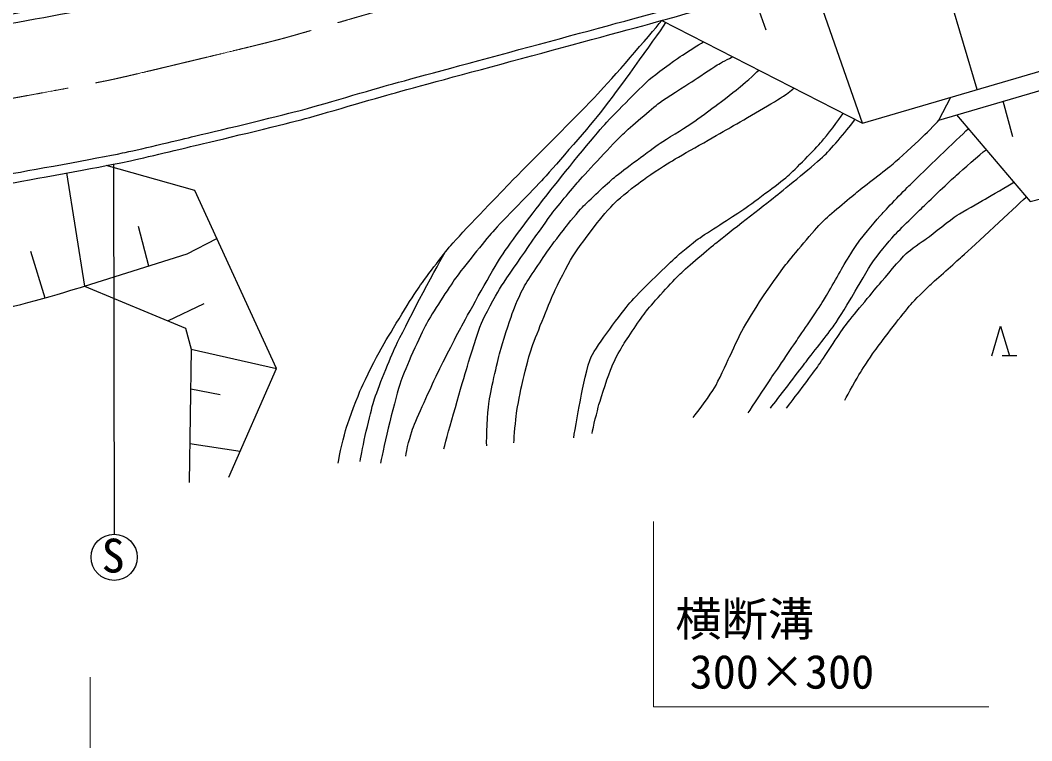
# Model space of a CAD drawing. Units: millimetres, scale not verified. Extents: x 40000 to 680000, y 20000 to 380000.
# Drawn here: x 393934 to 448630, y 241299 to 280258 of the extents above; entities that cross this region are included whole.
import ezdxf
from ezdxf.enums import TextEntityAlignment as Align

# ---------------------------------------------------------------- set-up
doc = ezdxf.new("R2010")
doc.units = ezdxf.units.MM
doc.header["$LTSCALE"] = 1000
doc.linetypes.add('CHAIN', pattern=[18.5, 12, -1.5, 3.5, -1.5])
for name, color, linetype, lineweight in [('M-BGD', 7, 'Continuous', 25), ('M-BMK', 2, 'CHAIN', 13), ('M-STR-HTXT', 7, 'Continuous', 13)]:
    doc.layers.add(name, color=color, linetype=linetype, lineweight=lineweight)
doc.styles.add('ＭＳ ゴシック', font='')
doc.styles.get('ＭＳ ゴシック').set_extended_font_data('MS Gothic')

msp = doc.modelspace()

# ---------------------------------------------------------------- linework, layer by layer
at = {"layer": 'M-BGD'}
for p, q in [((445672, 276506), (443336, 284395)), ((439470, 274687), (436730, 282525)), ((434266, 279723), (433590, 281638)), ((428622, 280244), (439470, 274687)), ((439470, 274687), (459152, 280458)), ((443613, 274860), (460137, 279705)), ((443613, 274860), (444262, 276092)), ((447604, 273945), (447079, 275876)), ((444564, 275139), (448538, 270451)), ((398981, 272475), (399013, 252468)), ((396441, 271998), (397412, 265883)), ((448538, 270451), (455073, 272172)), ((400317, 269128), (400872, 266970)), ((402965, 267628), (404560, 268464)), ((394493, 267774), (395271, 265247)), ((397412, 265883), (402965, 267628)), ((401916, 264006), (403885, 264949)), ((446464, 262120), (446944, 263720)), ((446944, 263720), (447424, 262120)), ((403184, 262465), (407797, 261425)), ((447824, 262120), (447024, 262120)), ((403151, 260322), (404743, 260016)), ((403104, 257377), (405833, 256950))]:
    msp.add_line(p, q, dxfattribs=at)
for points in [[(405220, 255553), (407797, 261425), (403372, 271046), (398578, 272398)], [(397412, 265883), (402873, 263607), (403184, 262465), (403071, 255261)]]:
    msp.add_lwpolyline(points, dxfattribs=at)
msp.add_circle((399013, 251218), 1250, dxfattribs=at)
for points, knots in [([(362029, 280039), (362530, 279953), (364038, 279717), (364542, 279644), (365244, 279544), (367354, 279256), (368059, 279176), (368667, 279106), (370495, 278934), (371106, 278893), (371656, 278856), (373309, 278796), (373861, 278787), (374577, 278776), (376727, 278778), (377443, 278791), (377983, 278800), (379602, 278858), (380141, 278897), (380799, 278943), (382768, 279149), (383424, 279217), (384355, 279313), (387151, 279596), (388080, 279715), (388768, 279803), (390824, 280131), (391507, 280250), (392762, 280470), (396524, 281158), (397773, 281410), (398465, 281550), (400521, 282047), (401207, 282211), (402332, 282481), (405710, 283285), (406829, 283580), (407835, 283846), (410829, 284739), (411832, 285015), (414771, 285824), (423604, 288189), (426541, 289006), (431276, 290323), (445458, 294359), (450192, 295683), (455413, 297143), (471092, 301465), (476312, 302930), (478166, 303450), (483697, 305122), (485559, 305611), (486491, 305856), (489326, 306430), (490275, 306597), (491240, 306768), (494147, 307203), (495121, 307299), (496204, 307406), (499464, 307613), (500553, 307609), (502042, 307604), (506510, 307397), (507993, 307254), (509309, 307127), (513230, 306499), (514531, 306263), (515326, 306119), (517689, 305569), (518468, 305351), (519525, 305056), (522667, 304063), (523703, 303699), (524587, 303389), (527205, 302369), (528060, 301986), (528865, 301626), (531214, 300405), (531990, 299985), (532588, 299661), (534344, 298621), (534925, 298267), (535666, 297813), (537890, 296447), (538600, 295945), (539447, 295347), (541884, 293413), (542700, 292773), (543601, 292066), (546352, 289997), (547186, 289212), (547696, 288731), (548929, 287015), (549378, 286476), (550128, 285575), (552476, 282955), (553178, 282016), (553999, 280918), (556257, 277475), (556979, 276309), (557504, 275461), (558975, 272851), (559409, 271953), (559934, 270866), (561306, 267511), (561766, 266395), (562098, 265589), (563059, 263157), (563368, 262342)], [0, 0, 0, 0, 1, 1, 1, 2, 2, 2, 3, 3, 3, 4, 4, 4, 5, 5, 5, 6, 6, 6, 7, 7, 7, 8, 8, 8, 9, 9, 9, 10, 10, 10, 11, 11, 11, 12, 12, 12, 13, 13, 13, 14, 14, 14, 15, 15, 15, 16, 16, 16, 17, 17, 17, 18, 18, 18, 19, 19, 19, 20, 20, 20, 21, 21, 21, 22, 22, 22, 23, 23, 23, 24, 24, 24, 25, 25, 25, 26, 26, 26, 27, 27, 27, 28, 28, 28, 29, 29, 29, 30, 30, 30, 31, 31, 31, 32, 32, 32, 33, 33, 33, 34, 34, 34, 35, 35, 35, 36, 36, 36, 36]), ([(361944, 279546), (362449, 279460), (363965, 279222), (364471, 279149), (365176, 279049), (367294, 278760), (368002, 278679), (368615, 278609), (370457, 278435), (371072, 278394), (371628, 278357), (373296, 278296), (373852, 278287), (374572, 278276), (376732, 278278), (377452, 278291), (377997, 278300), (379632, 278359), (380176, 278398), (380837, 278445), (382816, 278651), (383475, 278719), (384409, 278815), (387212, 279100), (388143, 279219), (388836, 279307), (390905, 279637), (391593, 279758), (392851, 279978), (396621, 280667), (397872, 280920), (398567, 281061), (400634, 281560), (401323, 281725), (402451, 281995), (405835, 282801), (406956, 283097), (407964, 283362), (410960, 284256), (411965, 284533), (414904, 285342), (423738, 287708), (426675, 288524), (431411, 289841), (445593, 293877), (450326, 295201), (455547, 296662), (471227, 300983), (476447, 302449), (478299, 302969), (483826, 304638), (485687, 305127), (486610, 305370), (489421, 305939), (490362, 306105), (491319, 306274), (494203, 306706), (495170, 306801), (496243, 306907), (499473, 307113), (500551, 307109), (502031, 307104), (506471, 306898), (507945, 306756), (509253, 306630), (513148, 306006), (514441, 305771), (515227, 305628), (517563, 305085), (518333, 304870), (519384, 304576), (522508, 303589), (523538, 303227), (524413, 302920), (527009, 301910), (527855, 301530), (528653, 301172), (530982, 299962), (531751, 299546), (532345, 299224), (534088, 298192), (534664, 297840), (535400, 297390), (537607, 296035), (538311, 295537), (539154, 294941), (541580, 293016), (542392, 292379), (543286, 291678), (546016, 289627), (546843, 288848), (547344, 288375), (548552, 286686), (548993, 286156), (549740, 285259), (552079, 282651), (552778, 281717), (553594, 280626), (555836, 277204), (556553, 276046), (557073, 275207), (558529, 272625), (558958, 271736), (559481, 270653), (560846, 267315), (561303, 266204), (561634, 265401), (562592, 262977), (562900, 262165)], [0, 0, 0, 0, 1, 1, 1, 2, 2, 2, 3, 3, 3, 4, 4, 4, 5, 5, 5, 6, 6, 6, 7, 7, 7, 8, 8, 8, 9, 9, 9, 10, 10, 10, 11, 11, 11, 12, 12, 12, 13, 13, 13, 14, 14, 14, 15, 15, 15, 16, 16, 16, 17, 17, 17, 18, 18, 18, 19, 19, 19, 20, 20, 20, 21, 21, 21, 22, 22, 22, 23, 23, 23, 24, 24, 24, 25, 25, 25, 26, 26, 26, 27, 27, 27, 28, 28, 28, 29, 29, 29, 30, 30, 30, 31, 31, 31, 32, 32, 32, 33, 33, 33, 34, 34, 34, 35, 35, 35, 36, 36, 36, 36]), ([(360597, 271660), (361144, 271567), (362789, 271309), (363338, 271230), (364088, 271123), (366343, 270816), (367096, 270730), (367783, 270652), (369849, 270458), (370539, 270412), (371174, 270370), (373083, 270299), (373719, 270288), (374495, 270275), (376821, 270278), (377596, 270292), (378225, 270304), (380112, 270374), (380739, 270418), (381452, 270468), (383584, 270688), (384294, 270761), (385268, 270861), (388190, 271159), (389161, 271284), (389926, 271382), (392210, 271745), (392969, 271877), (394269, 272104), (398165, 272817), (399459, 273079), (400209, 273231), (402442, 273767), (403186, 273945), (404350, 274223), (407840, 275056), (408997, 275361), (410021, 275631), (413067, 276539), (414088, 276820), (417031, 277630), (425878, 279999), (428819, 280817), (433556, 282135), (447746, 286172), (452482, 287497), (457704, 288958), (473388, 293281), (478609, 294746), (480437, 295260), (485891, 296906), (487727, 297392), (488521, 297602), (490941, 298084), (491751, 298226), (492589, 298374), (495116, 298755), (495963, 298841), (496871, 298932), (499607, 299113), (500520, 299109), (501852, 299104), (505849, 298922), (507176, 298793), (508352, 298679), (511853, 298109), (513015, 297899), (513653, 297784), (515547, 297344), (516170, 297168), (517124, 296899), (519960, 296003), (520895, 295676), (521643, 295415), (523858, 294555), (524580, 294231), (525268, 293922), (527272, 292875), (527934, 292515), (528456, 292231), (529988, 291321), (530496, 291012), (531141, 290618), (533078, 289439), (533695, 289003), (534448, 288471), (536621, 286762), (537335, 286180), (537938, 285689), (539709, 284171), (540274, 283638), (540856, 283090), (542531, 281373), (543068, 280781), (543750, 280030), (545762, 277741), (546370, 276927), (547102, 275947), (549109, 272869), (549755, 271830), (550185, 271136), (551396, 269005), (551749, 268269), (552227, 267269), (553483, 264187), (553904, 263161), (554218, 262398), (555128, 260097), (555421, 259326)], [0, 0, 0, 0, 1, 1, 1, 2, 2, 2, 3, 3, 3, 4, 4, 4, 5, 5, 5, 6, 6, 6, 7, 7, 7, 8, 8, 8, 9, 9, 9, 10, 10, 10, 11, 11, 11, 12, 12, 12, 13, 13, 13, 14, 14, 14, 15, 15, 15, 16, 16, 16, 17, 17, 17, 18, 18, 18, 19, 19, 19, 20, 20, 20, 21, 21, 21, 22, 22, 22, 23, 23, 23, 24, 24, 24, 25, 25, 25, 26, 26, 26, 27, 27, 27, 28, 28, 28, 29, 29, 29, 30, 30, 30, 31, 31, 31, 32, 32, 32, 33, 33, 33, 34, 34, 34, 35, 35, 35, 36, 36, 36, 36]), ([(360513, 271167), (361063, 271073), (362715, 270814), (363267, 270735), (364020, 270627), (366283, 270320), (367039, 270234), (367731, 270155), (369811, 269959), (370505, 269913), (371146, 269870), (373069, 269799), (373711, 269788), (374490, 269775), (376827, 269778), (377605, 269792), (378240, 269804), (380142, 269875), (380774, 269919), (381490, 269969), (383632, 270190), (384345, 270264), (385322, 270364), (388251, 270663), (389225, 270788), (389994, 270887), (392291, 271251), (393055, 271384), (394358, 271611), (398262, 272326), (399558, 272589), (400312, 272741), (402555, 273280), (403303, 273459), (404468, 273738), (407965, 274572), (409124, 274878), (410149, 275148), (413198, 276056), (414221, 276338), (417164, 277148), (426011, 279517), (428953, 280335), (433690, 281653), (447880, 285691), (452616, 287016), (457839, 288477), (473523, 292799), (478744, 294265), (480571, 294778), (486021, 296423), (487855, 296908), (488641, 297117), (491036, 297593), (491837, 297734), (492668, 297880), (495173, 298258), (496013, 298343), (496911, 298434), (499615, 298613), (500518, 298609), (501841, 298604), (505810, 298423), (507128, 298295), (508296, 298182), (511772, 297616), (512926, 297407), (513554, 297294), (515420, 296860), (516034, 296686), (516982, 296419), (519801, 295529), (520730, 295204), (521470, 294946), (523661, 294096), (524376, 293775), (525056, 293469), (527040, 292433), (527695, 292076), (528212, 291794), (529732, 290891), (530236, 290585), (530875, 290195), (532795, 289027), (533406, 288595), (534153, 288067), (536311, 286370), (537019, 285792), (537616, 285306), (539371, 283802), (539932, 283274), (540508, 282732), (542166, 281031), (542698, 280445), (543374, 279701), (545368, 277434), (545969, 276628), (546696, 275655), (548689, 272598), (549330, 271566), (549755, 270882), (550950, 268779), (551298, 268053), (551774, 267058), (553023, 263992), (553442, 262972), (553754, 262211), (554661, 259916), (554954, 259148)], [0, 0, 0, 0, 1, 1, 1, 2, 2, 2, 3, 3, 3, 4, 4, 4, 5, 5, 5, 6, 6, 6, 7, 7, 7, 8, 8, 8, 9, 9, 9, 10, 10, 10, 11, 11, 11, 12, 12, 12, 13, 13, 13, 14, 14, 14, 15, 15, 15, 16, 16, 16, 17, 17, 17, 18, 18, 18, 19, 19, 19, 20, 20, 20, 21, 21, 21, 22, 22, 22, 23, 23, 23, 24, 24, 24, 25, 25, 25, 26, 26, 26, 27, 27, 27, 28, 28, 28, 29, 29, 29, 30, 30, 30, 31, 31, 31, 32, 32, 32, 33, 33, 33, 34, 34, 34, 35, 35, 35, 36, 36, 36, 36]), ([(411120, 256308), (411183, 256703), (411455, 257871), (411573, 258253), (411709, 258689), (412201, 259969), (412385, 260386), (412575, 260815), (413210, 262074), (413442, 262482), (413819, 263142), (415003, 265093), (415428, 265724), (415759, 266214), (416829, 267633), (417217, 268079), (417821, 268773), (419737, 270758), (420378, 271418), (421328, 272397), (424236, 275278), (425167, 276275), (425886, 277044), (427959, 279426), (428622, 280244)], [0, 0, 0, 0, 1, 1, 1, 2, 2, 2, 3, 3, 3, 4, 4, 4, 5, 5, 5, 6, 6, 6, 7, 7, 7, 8, 8, 8, 8]), ([(428831, 280136), (428186, 279166), (426138, 276328), (425420, 275410), (424817, 274639), (422888, 272424), (422233, 271697), (421700, 271106), (420009, 269420), (419482, 268824), (419057, 268343), (417852, 266837), (417477, 266316), (417135, 265839), (416176, 264360), (415901, 263842), (415582, 263242), (414727, 261388), (414514, 260743), (414229, 259875), (413571, 257211), (413420, 256310)], [0, 0, 0, 0, 1, 1, 1, 2, 2, 2, 3, 3, 3, 4, 4, 4, 5, 5, 5, 6, 6, 6, 7, 7, 7, 7]), ([(414777, 256688), (414816, 256986), (415038, 257866), (415145, 258147), (415369, 258735), (416158, 260450), (416429, 261017), (416692, 261569), (417523, 263204), (417815, 263741), (418228, 264499), (419483, 266768), (419953, 267493), (420392, 268169), (421858, 270097), (422354, 270732), (422954, 271501), (424789, 273779), (425436, 274509), (425910, 275044), (427420, 276568), (427950, 277046), (428261, 277326), (429284, 278054), (429627, 278292), (429871, 278462), (430626, 278938), (430884, 279085)], [0, 0, 0, 0, 1, 1, 1, 2, 2, 2, 3, 3, 3, 4, 4, 4, 5, 5, 5, 6, 6, 6, 7, 7, 7, 8, 8, 8, 9, 9, 9, 9]), ([(416835, 257075), (417078, 257975), (417845, 260667), (418113, 261560), (418253, 262026), (418686, 263422), (418874, 263871), (419036, 264257), (419627, 265368), (419853, 265720), (420375, 266534), (422037, 268916), (422609, 269696), (422891, 270082), (423804, 271188), (424121, 271545), (424587, 272070), (426020, 273613), (426523, 274101), (426897, 274465), (428086, 275484), (428501, 275800), (428832, 276052), (429897, 276706), (430245, 276933), (430522, 277113), (431345, 277667), (431627, 277839), (431788, 277937), (432288, 278201), (432459, 278278)], [0, 0, 0, 0, 1, 1, 1, 2, 2, 2, 3, 3, 3, 4, 4, 4, 5, 5, 5, 6, 6, 6, 7, 7, 7, 8, 8, 8, 9, 9, 9, 10, 10, 10, 10]), ([(419156, 257241), (419137, 257698), (419205, 259075), (419270, 259529), (419351, 260098), (419736, 261781), (419881, 262338), (419990, 262757), (420389, 263993), (420538, 264399), (420645, 264689), (421005, 265543), (421158, 265811), (421400, 266237), (422228, 267454), (422508, 267856), (422674, 268095), (423205, 268790), (423386, 269018), (423569, 269248), (424125, 269935), (424330, 270145), (424660, 270484), (425695, 271457), (426061, 271758), (426538, 272150), (428032, 273250), (428538, 273605), (428850, 273824), (429830, 274412), (430147, 274624), (430394, 274790), (431118, 275316), (431357, 275494), (431642, 275706), (432491, 276350), (432766, 276576), (432994, 276763), (433656, 277352), (433868, 277556)], [0, 0, 0, 0, 1, 1, 1, 2, 2, 2, 3, 3, 3, 4, 4, 4, 5, 5, 5, 6, 6, 6, 7, 7, 7, 8, 8, 8, 9, 9, 9, 10, 10, 10, 11, 11, 11, 12, 12, 12, 13, 13, 13, 13]), ([(420627, 257406), (420640, 257725), (420725, 258679), (420769, 258995), (420816, 259331), (421008, 260331), (421084, 260662), (421166, 261021), (421434, 262093), (421556, 262440), (421774, 263063), (422510, 264901), (422779, 265504), (422959, 265908), (423567, 267090), (423798, 267467), (424019, 267827), (424773, 268845), (425033, 269178), (425233, 269434), (425864, 270183), (426099, 270409), (426358, 270657), (427202, 271324), (427491, 271536), (427796, 271759), (428741, 272389), (429064, 272584), (429691, 272963), (431610, 274036), (432243, 274404), (432825, 274742), (434569, 275758), (435141, 276111), (435275, 276193), (435655, 276476), (435772, 276581)], [0, 0, 0, 0, 1, 1, 1, 2, 2, 2, 3, 3, 3, 4, 4, 4, 5, 5, 5, 6, 6, 6, 7, 7, 7, 8, 8, 8, 9, 9, 9, 10, 10, 10, 11, 11, 11, 12, 12, 12, 12]), ([(423866, 257679), (423925, 258112), (424152, 259404), (424244, 259831), (424341, 260281), (424599, 261651), (424810, 262059), (425140, 262698), (426439, 264433), (426904, 264982), (427346, 265503), (428827, 266922), (429326, 267388), (429566, 267612), (430327, 268240), (430594, 268430), (431053, 268757), (432490, 269647), (432950, 269971), (433457, 270327), (434960, 271422), (435429, 271826), (435828, 272170), (436929, 273307), (437278, 273702), (437530, 273987), (438223, 274900), (438430, 275220)], [0, 0, 0, 0, 1, 1, 1, 2, 2, 2, 3, 3, 3, 4, 4, 4, 5, 5, 5, 6, 6, 6, 7, 7, 7, 8, 8, 8, 9, 9, 9, 9]), ([(424856, 257914), (424914, 258230), (425137, 259168), (425228, 259477), (425349, 259890), (425756, 261119), (425916, 261520), (426007, 261748), (426348, 262402), (426478, 262610), (426726, 263008), (427507, 264179), (427800, 264545), (428137, 264969), (429232, 266171), (429620, 266549), (429995, 266913), (431198, 267919), (431603, 268248), (432230, 268759), (434152, 270240), (434782, 270748), (435318, 271182), (436933, 272478), (437429, 272958), (437793, 273311), (438779, 274476), (439066, 274894)], [0, 0, 0, 0, 1, 1, 1, 2, 2, 2, 3, 3, 3, 4, 4, 4, 5, 5, 5, 6, 6, 6, 7, 7, 7, 8, 8, 8, 9, 9, 9, 9]), ([(430321, 258776), (430578, 259077), (431273, 260045), (431476, 260384), (431668, 260704), (432130, 261725), (432292, 262061), (432425, 262336), (432801, 263174), (432949, 263443), (433146, 263801), (433788, 264846), (434014, 265187), (434266, 265568), (435055, 266690), (435338, 267048), (435715, 267525), (436884, 268925), (437309, 269359), (437654, 269710), (438796, 270650), (439176, 270962), (439560, 271277), (440746, 272176), (441127, 272495), (441439, 272757), (442342, 273583), (442637, 273864), (442839, 274056), (443425, 274654), (443613, 274860)], [0, 0, 0, 0, 1, 1, 1, 2, 2, 2, 3, 3, 3, 4, 4, 4, 5, 5, 5, 6, 6, 6, 7, 7, 7, 8, 8, 8, 9, 9, 9, 10, 10, 10, 10]), ([(433290, 259022), (433518, 259371), (434209, 260413), (434441, 260759), (434749, 261217), (435681, 262585), (435989, 263043), (436278, 263472), (437153, 264755), (437426, 265194), (437675, 265593), (438353, 266831), (438597, 267233), (438736, 267464), (439179, 268142), (439341, 268357), (439567, 268656), (440283, 269521), (440534, 269798), (440843, 270140), (441813, 271128), (442142, 271452), (442746, 272047), (444579, 273811), (445197, 274392)], [0, 0, 0, 0, 1, 1, 1, 2, 2, 2, 3, 3, 3, 4, 4, 4, 5, 5, 5, 6, 6, 6, 7, 7, 7, 8, 8, 8, 8]), ([(434506, 259285), (434878, 259770), (435992, 261225), (436364, 261709), (436681, 262122), (437651, 263345), (437950, 263771), (438177, 264094), (438787, 265110), (438992, 265447), (439203, 265794), (439803, 266857), (440034, 267191), (440239, 267488), (440923, 268330), (441167, 268596), (441480, 268938), (442481, 269907), (442814, 270230), (443159, 270564), (444202, 271561), (444559, 271884), (444871, 272167), (445831, 272992), (446158, 273258)], [0, 0, 0, 0, 1, 1, 1, 2, 2, 2, 3, 3, 3, 4, 4, 4, 5, 5, 5, 6, 6, 6, 7, 7, 7, 8, 8, 8, 8]), ([(435365, 259288), (435712, 259723), (436718, 261055), (437042, 261508), (437353, 261944), (438217, 263299), (438537, 263728), (438888, 264197), (440017, 265546), (440395, 265993), (440678, 266330), (441528, 267342), (441845, 267647), (442040, 267836), (442723, 268291), (442941, 268455), (443273, 268704), (444248, 269479), (444592, 269711), (444884, 269907), (445809, 270412), (446113, 270589), (446422, 270769), (447347, 271311), (447655, 271493)], [0, 0, 0, 0, 1, 1, 1, 2, 2, 2, 3, 3, 3, 4, 4, 4, 5, 5, 5, 6, 6, 6, 7, 7, 7, 8, 8, 8, 8]), ([(438525, 259723), (438682, 260028), (439187, 260926), (439366, 261219), (439524, 261477), (440028, 262233), (440208, 262476), (440572, 262967), (441692, 264423), (442087, 264890), (442276, 265114), (442911, 265727), (443125, 265928), (443462, 266244), (444502, 267162), (444843, 267474), (445544, 268115), (447637, 270046), (448333, 270693)], [0, 0, 0, 0, 1, 1, 1, 2, 2, 2, 3, 3, 3, 4, 4, 4, 5, 5, 5, 6, 6, 6, 6]), ([(412310, 256401), (412410, 257062), (412860, 259023), (413057, 259663), (413246, 260273), (413960, 262054), (414235, 262631), (414727, 263659), (416318, 266687), (416886, 267674)], [0, 0, 0, 0, 1, 1, 1, 2, 2, 2, 3, 3, 3, 3]), ([(359336, 265135), (360313, 264936), (363242, 264340), (364218, 264142), (364912, 264001), (366988, 263560), (367685, 263440), (368700, 263265), (371755, 262785), (372779, 262670), (373556, 262582), (375898, 262431), (376680, 262428), (377471, 262424), (379843, 262539), (380629, 262632), (381822, 262774), (385369, 263414), (386556, 263599), (387657, 263772), (390978, 264192), (392069, 264421), (393153, 264649), (396362, 265528), (397412, 265883)], [0, 0, 0, 0, 1, 1, 1, 2, 2, 2, 3, 3, 3, 4, 4, 4, 5, 5, 5, 6, 6, 6, 7, 7, 7, 8, 8, 8, 8])]:
    msp.add_open_spline(points, degree=3, knots=knots, dxfattribs=at)
at = {"layer": 'M-BMK'}
msp.add_open_spline([(361271, 275603), (361796, 275513), (363377, 275265), (363904, 275190), (364632, 275086), (366818, 274788), (367549, 274705), (368199, 274631), (370153, 274447), (370806, 274403), (371401, 274363), (373190, 274298), (373786, 274288), (374533, 274275), (376777, 274278), (377524, 274291), (378111, 274302), (379872, 274366), (380458, 274408), (381145, 274456), (383200, 274670), (383885, 274740), (384839, 274838), (387701, 275129), (388652, 275251), (389381, 275345), (391557, 275691), (392281, 275817), (393560, 276041), (397393, 276742), (398666, 277000), (399388, 277146), (401538, 277663), (402255, 277835), (403400, 278109), (406838, 278928), (407976, 279229), (408992, 279497), (412014, 280397), (413027, 280676), (415968, 281486), (424808, 283853), (427747, 284671), (432483, 285988), (446669, 290025), (451404, 291349), (456626, 292810), (472307, 297132), (477528, 298597), (479368, 299114), (484858, 300772), (486707, 301260), (487566, 301486), (490181, 302011), (491056, 302166), (491954, 302324), (494659, 302731), (495566, 302821), (496557, 302920), (499540, 303113), (500535, 303109), (501942, 303104), (506160, 302910), (507561, 302775), (508803, 302655), (512500, 302058), (513728, 301835), (514440, 301706), (516555, 301214), (517252, 301019), (518254, 300737), (521234, 299796), (522217, 299452), (523028, 299168), (525433, 298232), (526218, 297881), (526960, 297547), (529127, 296419), (529842, 296030), (530400, 295728), (532038, 294756), (532580, 294426), (533270, 294004), (535342, 292737), (536003, 292270), (536801, 291706), (539107, 289897), (539863, 289280), (540510, 288752), (542410, 287122), (543018, 286549), (543645, 285958), (545452, 284107), (546031, 283468), (546763, 282661), (548921, 280196), (549574, 279322), (550348, 278286), (552472, 275037), (553154, 273938), (553629, 273171), (554963, 270815), (555354, 270002), (555854, 268961), (557164, 265751), (557604, 264683), (557926, 263900), (558860, 261537), (559161, 260745)], degree=3, knots=[0, 0, 0, 0, 1, 1, 1, 2, 2, 2, 3, 3, 3, 4, 4, 4, 5, 5, 5, 6, 6, 6, 7, 7, 7, 8, 8, 8, 9, 9, 9, 10, 10, 10, 11, 11, 11, 12, 12, 12, 13, 13, 13, 14, 14, 14, 15, 15, 15, 16, 16, 16, 17, 17, 17, 18, 18, 18, 19, 19, 19, 20, 20, 20, 21, 21, 21, 22, 22, 22, 23, 23, 23, 24, 24, 24, 25, 25, 25, 26, 26, 26, 27, 27, 27, 28, 28, 28, 29, 29, 29, 30, 30, 30, 31, 31, 31, 32, 32, 32, 33, 33, 33, 34, 34, 34, 35, 35, 35, 36, 36, 36, 36], dxfattribs=at)
at = {"layer": 'M-STR-HTXT'}
for p, q in [((428175, 253158), (428175, 243131)), ((397715, 244734), (397715, 234918)), ((428175, 243131), (446304, 243131))]:
    msp.add_line(p, q, dxfattribs=at)

# ---------------------------------------------------------------- texts
at = {"layer": 'M-BGD', "style": 'ＭＳ ゴシック'}
msp.add_text('S', height=1833, dxfattribs=at).set_placement((398334, 249844), align=Align.BOTTOM_LEFT)
at = {"layer": 'M-STR-HTXT', "style": 'ＭＳ ゴシック'}
for s, p in [('横断溝', (429358, 246415)), ('300×300', (430132, 243567))]:
    msp.add_text(s, height=1833, dxfattribs=at).set_placement(p, align=Align.BOTTOM_LEFT)

doc.saveas('drawing.dxf')
